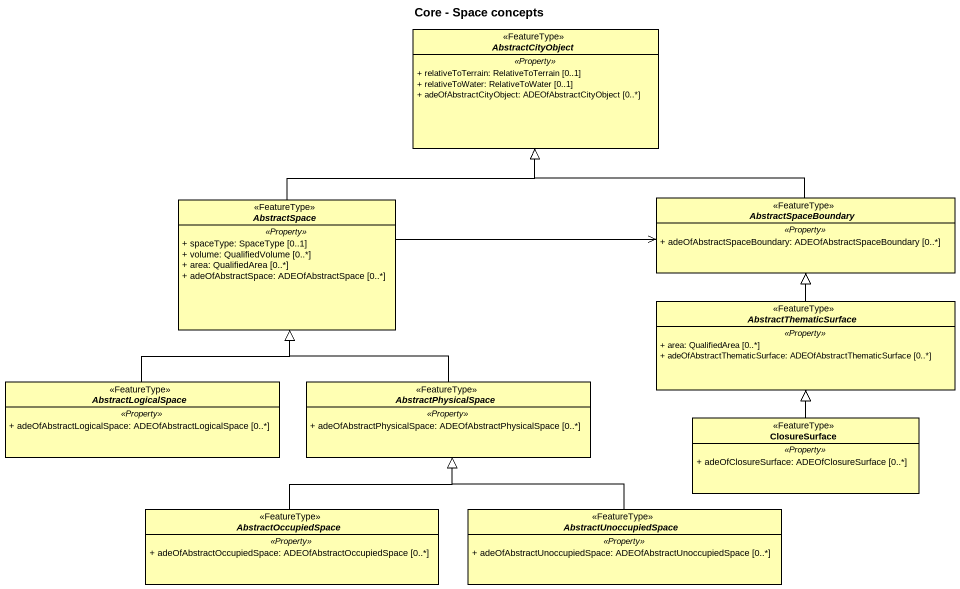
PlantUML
@startuml
title Core - Space concepts
hide circle
hide empty members
skinparam classAttributeIconSize 0
abstract class AbstractCityObject <<FeatureType>> #FFFFB3 {
  .. <<Property>> ..
  + relativeToTerrain: RelativeToTerrain [0..1]
  + relativeToWater: RelativeToWater [0..1]
  + adeOfAbstractCityObject: ADEOfAbstractCityObject [0..*]
}
abstract class AbstractSpace <<FeatureType>> #FFFFB3 {
  .. <<Property>> ..
  + spaceType: SpaceType [0..1]
  + volume: QualifiedVolume [0..*]
  + area: QualifiedArea [0..*]
  + adeOfAbstractSpace: ADEOfAbstractSpace [0..*]
}
abstract class AbstractSpaceBoundary <<FeatureType>> #FFFFB3 {
  .. <<Property>> ..
  + adeOfAbstractSpaceBoundary: ADEOfAbstractSpaceBoundary [0..*]
}
abstract class AbstractThematicSurface <<FeatureType>> #FFFFB3 {
  .. <<Property>> ..
  + area: QualifiedArea [0..*]
  + adeOfAbstractThematicSurface: ADEOfAbstractThematicSurface [0..*]
}
abstract class AbstractLogicalSpace <<FeatureType>> #FFFFB3 {
  .. <<Property>> ..
  + adeOfAbstractLogicalSpace: ADEOfAbstractLogicalSpace [0..*]
}
abstract class AbstractPhysicalSpace <<FeatureType>> #FFFFB3 {
  .. <<Property>> ..
  + adeOfAbstractPhysicalSpace: ADEOfAbstractPhysicalSpace [0..*]
}
class ClosureSurface <<FeatureType>> #FFFFB3 {
  .. <<Property>> ..
  + adeOfClosureSurface: ADEOfClosureSurface [0..*]
}
abstract class AbstractOccupiedSpace <<FeatureType>> #FFFFB3 {
  .. <<Property>> ..
  + adeOfAbstractOccupiedSpace: ADEOfAbstractOccupiedSpace [0..*]
}
abstract class AbstractUnoccupiedSpace <<FeatureType>> #FFFFB3 {
  .. <<Property>> ..
  + adeOfAbstractUnoccupiedSpace: ADEOfAbstractUnoccupiedSpace [0..*]
}
AbstractSpace -up-|> AbstractCityObject
AbstractSpace -right-> AbstractSpaceBoundary
AbstractSpaceBoundary -left-|> AbstractCityObject
AbstractThematicSurface -up-|> AbstractSpaceBoundary
AbstractLogicalSpace -up-|> AbstractSpace
AbstractPhysicalSpace -up-|> AbstractSpace
ClosureSurface -up-|> AbstractThematicSurface
AbstractOccupiedSpace -up-|> AbstractPhysicalSpace
AbstractUnoccupiedSpace -up-|> AbstractPhysicalSpace
@enduml
